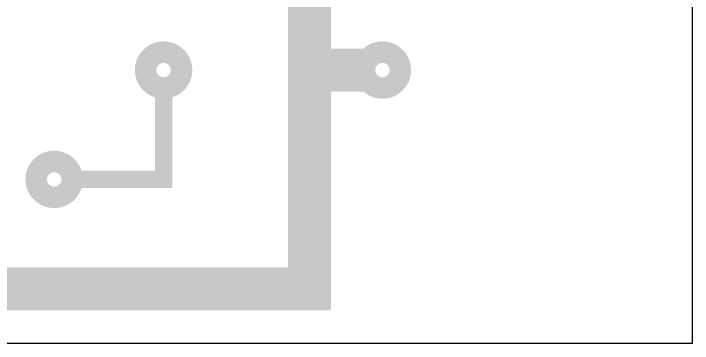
# Model space of a CAD drawing. Extents: x 0 to 395, y 0 to 270.
# Drawn here: x 345.3 to 368.94, y 98.42 to 109.92 of the extents above; entities that cross this region are included whole.
import ezdxf

# ---------------------------------------------------------------- set-up
doc = ezdxf.new("R2010")
doc.units = 0
doc.header["$LTSCALE"] = 0.3
doc.layers.get('0').update_dxf_attribs({"linetype": 'CONTINUOUS'})

msp = doc.modelspace()

# ---------------------------------------------------------------- linework, layer by layer
for q in [(368.935, 146.685), (229.235, 98.425)]:
    msp.add_line((368.935, 98.425), q)
for points, const_width in [([(332.105, 102.87), (332.105, 100.33), (355.6, 100.33), (355.6, 111.125), (343.535, 111.125), (343.535, 118.11)], 1.5), ([(355.6, 107.95), (357.505, 107.95)], 1.5), ([(347.345, 104.14), (350.52, 104.14), (350.52, 107.315)], 0.6)]:
    msp.add_lwpolyline(points, dxfattribs=dict(const_width=const_width))
at = {"const_width": 0.75}
for points in [[(350.52, 107.325, -1), (350.52, 108.575, -1)], [(358.14, 107.325, -1), (358.14, 108.575, -1)], [(346.71, 104.765, 1), (346.71, 103.515, 1)]]:
    msp.add_lwpolyline(points, format="xyb", close=True, dxfattribs=at)

doc.saveas('drawing.dxf')
